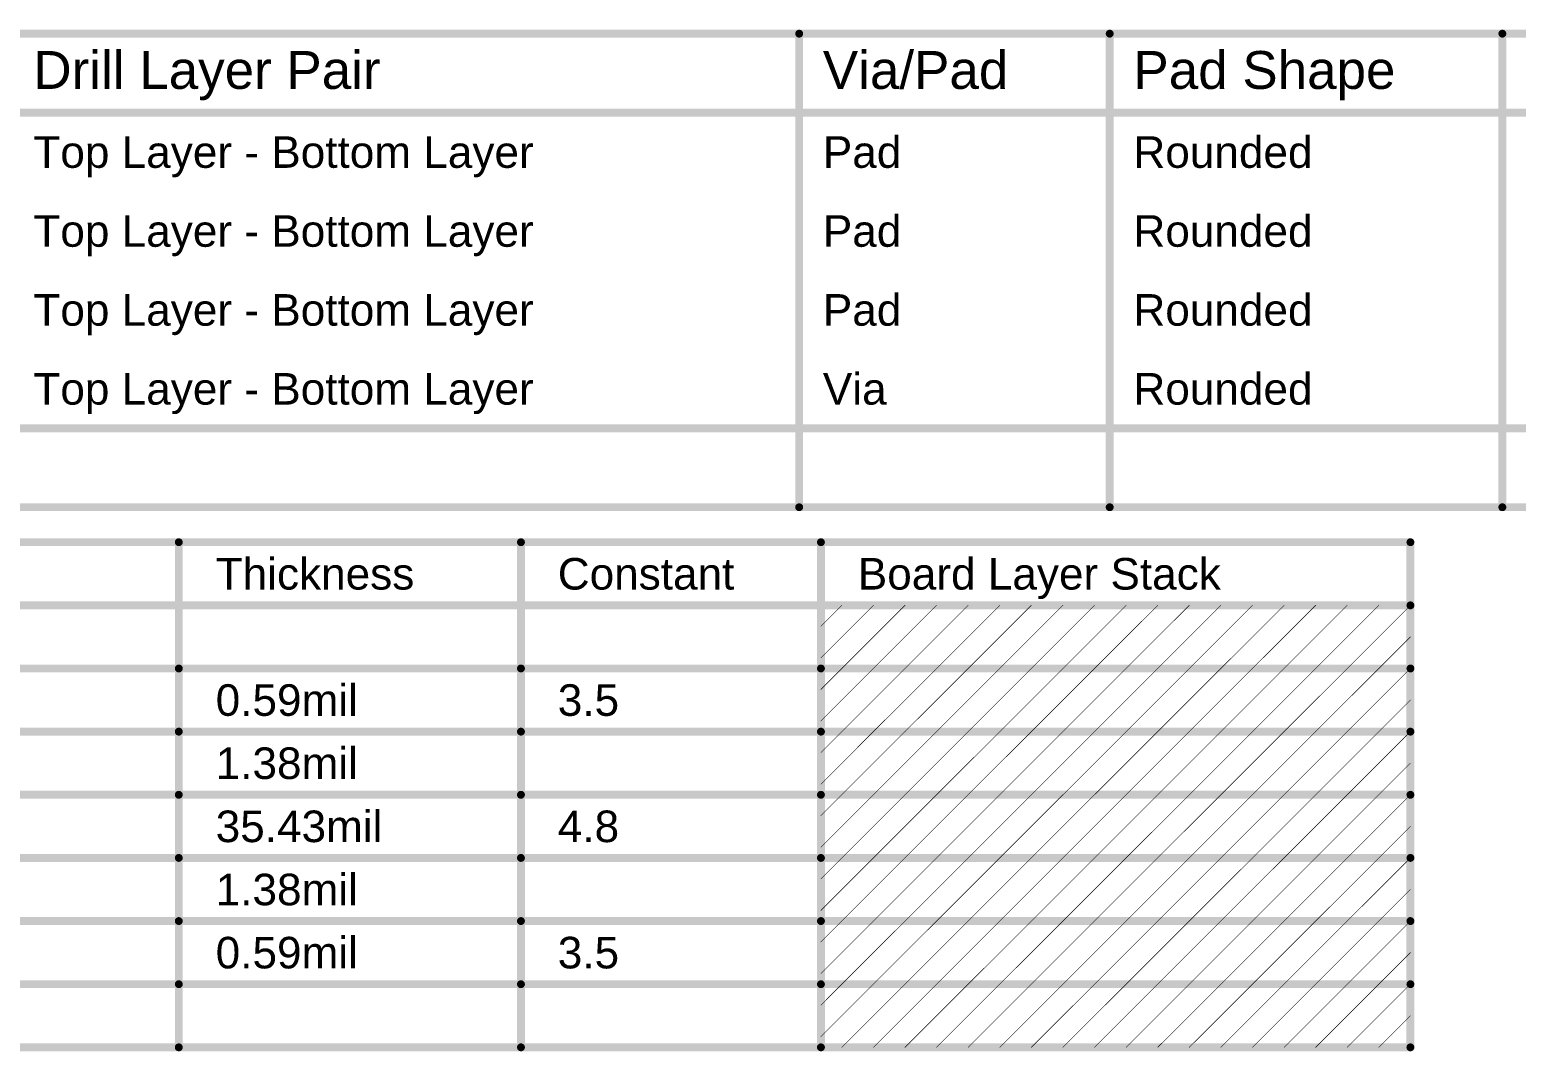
# Model space of a CAD drawing. Header units: inches. Extents: x 0 to 12.7, y -0.1 to 3.5.
# Drawn here: x 3.491 to 6.314, y 1.556 to 3.498 of the extents above; entities that cross this region are included whole.
import ezdxf

# ---------------------------------------------------------------- set-up
doc = ezdxf.new("R2010")
doc.units = ezdxf.units.IN
doc.header["$MEASUREMENT"] = 0
doc.layers.add('Drill Drawing', color=1, linetype='Continuous')
doc.layers.add('Fabrication', color=76, linetype='Continuous')
doc.styles.add('Arial', font='', dxfattribs={"height": 0.2})
doc.styles.get('Arial').set_extended_font_data('Arial')

msp = doc.modelspace()

# ---------------------------------------------------------------- linework, layer by layer
at = {"layer": 'Drill Drawing'}
for points in [[(0.0025, 3.4905, 0.015, 0.015, 0), (12.727, 3.4905, 0.015, 0.015, 0)], [(4.9521, 2.5905, 0.015, 0.015, 0), (4.9521, 3.4905, 0.015, 0.015, 0)], [(5.542, 2.5905, 0.015, 0.015, 0), (5.542, 3.4905, 0.015, 0.015, 0)], [(6.2878, 2.5905, 0.015, 0.015, 0), (6.2878, 3.4905, 0.015, 0.015, 0)], [(0.0025, 3.3405, 0.015, 0.015, 0), (12.727, 3.3405, 0.015, 0.015, 0)], [(0.0025, 2.7405, 0.015, 0.015, 0), (12.727, 2.7405, 0.015, 0.015, 0)], [(0.0025, 2.5905, 0.015, 0.015, 0), (12.727, 2.5905, 0.015, 0.015, 0)]]:
    msp.add_lwpolyline(points, format="xyseb", dxfattribs=at)
for points in [[(4.9484, 3.4905, 0.0075, 0.0075, 1), (4.9559, 3.4905, 0.0075, 0.0075, 1)], [(5.5382, 3.4905, 0.0075, 0.0075, 1), (5.5457, 3.4905, 0.0075, 0.0075, 1)], [(6.284, 3.4905, 0.0075, 0.0075, 1), (6.2915, 3.4905, 0.0075, 0.0075, 1)], [(4.9484, 2.5905, 0.0075, 0.0075, 1), (4.9559, 2.5905, 0.0075, 0.0075, 1)], [(5.5382, 2.5905, 0.0075, 0.0075, 1), (5.5457, 2.5905, 0.0075, 0.0075, 1)], [(6.284, 2.5905, 0.0075, 0.0075, 1), (6.2915, 2.5905, 0.0075, 0.0075, 1)]]:
    msp.add_lwpolyline(points, format="xyseb", close=True, dxfattribs=at)
at = {"layer": 'Fabrication'}
for points in [[(1.5743, 2.524, 0.015, 0.015, 0), (6.1131, 2.524, 0.015, 0.015, 0)], [(3.7738, 1.564, 0.015, 0.015, 0), (3.7738, 2.524, 0.015, 0.015, 0)], [(4.4236, 1.564, 0.015, 0.015, 0), (4.4236, 2.524, 0.015, 0.015, 0)], [(4.9935, 1.564, 0.015, 0.015, 0), (4.9935, 2.524, 0.015, 0.015, 0)], [(6.1131, 1.564, 0.015, 0.015, 0), (6.1131, 2.524, 0.015, 0.015, 0)], [(1.5743, 2.404, 0.015, 0.015, 0), (6.1131, 2.404, 0.015, 0.015, 0)], [(4.9935, 2.3643, 0.001, 0.001, 0), (5.0331, 2.404, 0.001, 0.001, 0)], [(4.9935, 2.3043, 0.001, 0.001, 0), (5.0931, 2.404, 0.001, 0.001, 0)], [(5.0331, 2.284, 0.001, 0.001, 0), (5.1531, 2.404, 0.001, 0.001, 0)], [(5.0931, 2.284, 0.001, 0.001, 0), (5.2131, 2.404, 0.001, 0.001, 0)], [(5.1531, 2.284, 0.001, 0.001, 0), (5.2731, 2.404, 0.001, 0.001, 0)], [(5.2131, 2.284, 0.001, 0.001, 0), (5.3331, 2.404, 0.001, 0.001, 0)], [(5.2731, 2.284, 0.001, 0.001, 0), (5.3931, 2.404, 0.001, 0.001, 0)], [(5.3331, 2.284, 0.001, 0.001, 0), (5.4531, 2.404, 0.001, 0.001, 0)], [(5.3931, 2.284, 0.001, 0.001, 0), (5.5131, 2.404, 0.001, 0.001, 0)], [(5.4531, 2.284, 0.001, 0.001, 0), (5.5731, 2.404, 0.001, 0.001, 0)], [(5.5131, 2.284, 0.001, 0.001, 0), (5.6331, 2.404, 0.001, 0.001, 0)], [(5.5731, 2.284, 0.001, 0.001, 0), (5.6931, 2.404, 0.001, 0.001, 0)], [(5.6331, 2.284, 0.001, 0.001, 0), (5.7531, 2.404, 0.001, 0.001, 0)], [(5.6931, 2.284, 0.001, 0.001, 0), (5.8131, 2.404, 0.001, 0.001, 0)], [(5.7531, 2.284, 0.001, 0.001, 0), (5.8731, 2.404, 0.001, 0.001, 0)], [(5.8131, 2.284, 0.001, 0.001, 0), (5.9331, 2.404, 0.001, 0.001, 0)], [(5.8731, 2.284, 0.001, 0.001, 0), (5.9931, 2.404, 0.001, 0.001, 0)], [(5.9331, 2.284, 0.001, 0.001, 0), (6.0531, 2.404, 0.001, 0.001, 0)], [(5.9931, 2.284, 0.001, 0.001, 0), (6.1131, 2.404, 0.001, 0.001, 0)], [(6.0531, 2.284, 0.001, 0.001, 0), (6.1131, 2.344, 0.001, 0.001, 0)], [(2.914, 2.284, 0.015, 0.015, 0), (3.7738, 2.284, 0.015, 0.015, 0)], [(3.7738, 2.284, 0.015, 0.015, 0), (4.4236, 2.284, 0.015, 0.015, 0)], [(4.4236, 2.284, 0.015, 0.015, 0), (4.9935, 2.284, 0.015, 0.015, 0)], [(4.9935, 2.284, 0.015, 0.015, 0), (6.1131, 2.284, 0.015, 0.015, 0)], [(4.9935, 2.2443, 0.001, 0.001, 0), (5.0331, 2.284, 0.001, 0.001, 0)], [(4.9935, 2.1843, 0.001, 0.001, 0), (5.0931, 2.284, 0.001, 0.001, 0)], [(5.0331, 2.164, 0.001, 0.001, 0), (5.1531, 2.284, 0.001, 0.001, 0)], [(5.0931, 2.164, 0.001, 0.001, 0), (5.2131, 2.284, 0.001, 0.001, 0)], [(5.1531, 2.164, 0.001, 0.001, 0), (5.2731, 2.284, 0.001, 0.001, 0)], [(5.2131, 2.164, 0.001, 0.001, 0), (5.3331, 2.284, 0.001, 0.001, 0)], [(5.2731, 2.164, 0.001, 0.001, 0), (5.3931, 2.284, 0.001, 0.001, 0)], [(5.3331, 2.164, 0.001, 0.001, 0), (5.4531, 2.284, 0.001, 0.001, 0)], [(5.3931, 2.164, 0.001, 0.001, 0), (5.5131, 2.284, 0.001, 0.001, 0)], [(5.4531, 2.164, 0.001, 0.001, 0), (5.5731, 2.284, 0.001, 0.001, 0)], [(5.5131, 2.164, 0.001, 0.001, 0), (5.6331, 2.284, 0.001, 0.001, 0)], [(5.5731, 2.164, 0.001, 0.001, 0), (5.6931, 2.284, 0.001, 0.001, 0)], [(5.6331, 2.164, 0.001, 0.001, 0), (5.7531, 2.284, 0.001, 0.001, 0)], [(5.6931, 2.164, 0.001, 0.001, 0), (5.8131, 2.284, 0.001, 0.001, 0)], [(5.7531, 2.164, 0.001, 0.001, 0), (5.8731, 2.284, 0.001, 0.001, 0)], [(5.8131, 2.164, 0.001, 0.001, 0), (5.9331, 2.284, 0.001, 0.001, 0)], [(5.8731, 2.164, 0.001, 0.001, 0), (5.9931, 2.284, 0.001, 0.001, 0)], [(5.9331, 2.164, 0.001, 0.001, 0), (6.0531, 2.284, 0.001, 0.001, 0)], [(5.9931, 2.164, 0.001, 0.001, 0), (6.1131, 2.284, 0.001, 0.001, 0)], [(6.0531, 2.164, 0.001, 0.001, 0), (6.1131, 2.224, 0.001, 0.001, 0)], [(2.914, 2.164, 0.015, 0.015, 0), (3.7738, 2.164, 0.015, 0.015, 0)], [(3.7738, 2.164, 0.015, 0.015, 0), (4.4236, 2.164, 0.015, 0.015, 0)], [(4.4236, 2.164, 0.015, 0.015, 0), (4.9935, 2.164, 0.015, 0.015, 0)], [(4.9935, 2.164, 0.015, 0.015, 0), (6.1131, 2.164, 0.015, 0.015, 0)], [(4.9935, 2.1243, 0.001, 0.001, 0), (5.0331, 2.164, 0.001, 0.001, 0)], [(4.9935, 2.0643, 0.001, 0.001, 0), (5.0931, 2.164, 0.001, 0.001, 0)], [(5.0331, 2.044, 0.001, 0.001, 0), (5.1531, 2.164, 0.001, 0.001, 0)], [(5.0931, 2.044, 0.001, 0.001, 0), (5.2131, 2.164, 0.001, 0.001, 0)], [(5.1531, 2.044, 0.001, 0.001, 0), (5.2731, 2.164, 0.001, 0.001, 0)], [(5.2131, 2.044, 0.001, 0.001, 0), (5.3331, 2.164, 0.001, 0.001, 0)], [(5.2731, 2.044, 0.001, 0.001, 0), (5.3931, 2.164, 0.001, 0.001, 0)], [(5.3331, 2.044, 0.001, 0.001, 0), (5.4531, 2.164, 0.001, 0.001, 0)], [(5.3931, 2.044, 0.001, 0.001, 0), (5.5131, 2.164, 0.001, 0.001, 0)], [(5.4531, 2.044, 0.001, 0.001, 0), (5.5731, 2.164, 0.001, 0.001, 0)], [(5.5131, 2.044, 0.001, 0.001, 0), (5.6331, 2.164, 0.001, 0.001, 0)], [(5.5731, 2.044, 0.001, 0.001, 0), (5.6931, 2.164, 0.001, 0.001, 0)], [(5.6331, 2.044, 0.001, 0.001, 0), (5.7531, 2.164, 0.001, 0.001, 0)], [(5.6931, 2.044, 0.001, 0.001, 0), (5.8131, 2.164, 0.001, 0.001, 0)], [(5.7531, 2.044, 0.001, 0.001, 0), (5.8731, 2.164, 0.001, 0.001, 0)], [(5.8131, 2.044, 0.001, 0.001, 0), (5.9331, 2.164, 0.001, 0.001, 0)], [(5.8731, 2.044, 0.001, 0.001, 0), (5.9931, 2.164, 0.001, 0.001, 0)], [(5.9331, 2.044, 0.001, 0.001, 0), (6.0531, 2.164, 0.001, 0.001, 0)], [(5.9931, 2.044, 0.001, 0.001, 0), (6.1131, 2.164, 0.001, 0.001, 0)], [(6.0531, 2.044, 0.001, 0.001, 0), (6.1131, 2.104, 0.001, 0.001, 0)], [(2.914, 2.044, 0.015, 0.015, 0), (3.7738, 2.044, 0.015, 0.015, 0)], [(3.7738, 2.044, 0.015, 0.015, 0), (4.4236, 2.044, 0.015, 0.015, 0)], [(4.4236, 2.044, 0.015, 0.015, 0), (4.9935, 2.044, 0.015, 0.015, 0)], [(4.9935, 2.044, 0.015, 0.015, 0), (6.1131, 2.044, 0.015, 0.015, 0)], [(4.9935, 2.0043, 0.001, 0.001, 0), (5.0331, 2.044, 0.001, 0.001, 0)], [(4.9935, 1.9443, 0.001, 0.001, 0), (5.0931, 2.044, 0.001, 0.001, 0)], [(5.0331, 1.924, 0.001, 0.001, 0), (5.1531, 2.044, 0.001, 0.001, 0)], [(5.0931, 1.924, 0.001, 0.001, 0), (5.2131, 2.044, 0.001, 0.001, 0)], [(5.1531, 1.924, 0.001, 0.001, 0), (5.2731, 2.044, 0.001, 0.001, 0)], [(5.2131, 1.924, 0.001, 0.001, 0), (5.3331, 2.044, 0.001, 0.001, 0)], [(5.2731, 1.924, 0.001, 0.001, 0), (5.3931, 2.044, 0.001, 0.001, 0)], [(5.3331, 1.924, 0.001, 0.001, 0), (5.4531, 2.044, 0.001, 0.001, 0)], [(5.3931, 1.924, 0.001, 0.001, 0), (5.5131, 2.044, 0.001, 0.001, 0)], [(5.4531, 1.924, 0.001, 0.001, 0), (5.5731, 2.044, 0.001, 0.001, 0)], [(5.5131, 1.924, 0.001, 0.001, 0), (5.6331, 2.044, 0.001, 0.001, 0)], [(5.5731, 1.924, 0.001, 0.001, 0), (5.6931, 2.044, 0.001, 0.001, 0)], [(5.6331, 1.924, 0.001, 0.001, 0), (5.7531, 2.044, 0.001, 0.001, 0)], [(5.6931, 1.924, 0.001, 0.001, 0), (5.8131, 2.044, 0.001, 0.001, 0)], [(5.7531, 1.924, 0.001, 0.001, 0), (5.8731, 2.044, 0.001, 0.001, 0)], [(5.8131, 1.924, 0.001, 0.001, 0), (5.9331, 2.044, 0.001, 0.001, 0)], [(5.8731, 1.924, 0.001, 0.001, 0), (5.9931, 2.044, 0.001, 0.001, 0)], [(5.9331, 1.924, 0.001, 0.001, 0), (6.0531, 2.044, 0.001, 0.001, 0)], [(5.9931, 1.924, 0.001, 0.001, 0), (6.1131, 2.044, 0.001, 0.001, 0)], [(6.0531, 1.924, 0.001, 0.001, 0), (6.1131, 1.984, 0.001, 0.001, 0)], [(2.914, 1.924, 0.015, 0.015, 0), (3.7738, 1.924, 0.015, 0.015, 0)], [(3.7738, 1.924, 0.015, 0.015, 0), (4.4236, 1.924, 0.015, 0.015, 0)], [(4.4236, 1.924, 0.015, 0.015, 0), (4.9935, 1.924, 0.015, 0.015, 0)], [(4.9935, 1.924, 0.015, 0.015, 0), (6.1131, 1.924, 0.015, 0.015, 0)], [(4.9935, 1.8843, 0.001, 0.001, 0), (5.0331, 1.924, 0.001, 0.001, 0)], [(4.9935, 1.8243, 0.001, 0.001, 0), (5.0931, 1.924, 0.001, 0.001, 0)], [(5.0331, 1.804, 0.001, 0.001, 0), (5.1531, 1.924, 0.001, 0.001, 0)], [(5.0931, 1.804, 0.001, 0.001, 0), (5.2131, 1.924, 0.001, 0.001, 0)], [(5.1531, 1.804, 0.001, 0.001, 0), (5.2731, 1.924, 0.001, 0.001, 0)], [(5.2131, 1.804, 0.001, 0.001, 0), (5.3331, 1.924, 0.001, 0.001, 0)], [(5.2731, 1.804, 0.001, 0.001, 0), (5.3931, 1.924, 0.001, 0.001, 0)], [(5.3331, 1.804, 0.001, 0.001, 0), (5.4531, 1.924, 0.001, 0.001, 0)], [(5.3931, 1.804, 0.001, 0.001, 0), (5.5131, 1.924, 0.001, 0.001, 0)], [(5.4531, 1.804, 0.001, 0.001, 0), (5.5731, 1.924, 0.001, 0.001, 0)], [(5.5131, 1.804, 0.001, 0.001, 0), (5.6331, 1.924, 0.001, 0.001, 0)], [(5.5731, 1.804, 0.001, 0.001, 0), (5.6931, 1.924, 0.001, 0.001, 0)], [(5.6331, 1.804, 0.001, 0.001, 0), (5.7531, 1.924, 0.001, 0.001, 0)], [(5.6931, 1.804, 0.001, 0.001, 0), (5.8131, 1.924, 0.001, 0.001, 0)], [(5.7531, 1.804, 0.001, 0.001, 0), (5.8731, 1.924, 0.001, 0.001, 0)], [(5.8131, 1.804, 0.001, 0.001, 0), (5.9331, 1.924, 0.001, 0.001, 0)], [(5.8731, 1.804, 0.001, 0.001, 0), (5.9931, 1.924, 0.001, 0.001, 0)], [(5.9331, 1.804, 0.001, 0.001, 0), (6.0531, 1.924, 0.001, 0.001, 0)], [(5.9931, 1.804, 0.001, 0.001, 0), (6.1131, 1.924, 0.001, 0.001, 0)], [(6.0531, 1.804, 0.001, 0.001, 0), (6.1131, 1.864, 0.001, 0.001, 0)], [(2.914, 1.804, 0.015, 0.015, 0), (3.7738, 1.804, 0.015, 0.015, 0)], [(3.7738, 1.804, 0.015, 0.015, 0), (4.4236, 1.804, 0.015, 0.015, 0)], [(4.4236, 1.804, 0.015, 0.015, 0), (4.9935, 1.804, 0.015, 0.015, 0)], [(4.9935, 1.804, 0.015, 0.015, 0), (6.1131, 1.804, 0.015, 0.015, 0)], [(4.9935, 1.7643, 0.001, 0.001, 0), (5.0331, 1.804, 0.001, 0.001, 0)], [(4.9935, 1.7043, 0.001, 0.001, 0), (5.0931, 1.804, 0.001, 0.001, 0)], [(5.0331, 1.684, 0.001, 0.001, 0), (5.1531, 1.804, 0.001, 0.001, 0)], [(5.0931, 1.684, 0.001, 0.001, 0), (5.2131, 1.804, 0.001, 0.001, 0)], [(5.1531, 1.684, 0.001, 0.001, 0), (5.2731, 1.804, 0.001, 0.001, 0)], [(5.2131, 1.684, 0.001, 0.001, 0), (5.3331, 1.804, 0.001, 0.001, 0)], [(5.2731, 1.684, 0.001, 0.001, 0), (5.3931, 1.804, 0.001, 0.001, 0)], [(5.3331, 1.684, 0.001, 0.001, 0), (5.4531, 1.804, 0.001, 0.001, 0)], [(5.3931, 1.684, 0.001, 0.001, 0), (5.5131, 1.804, 0.001, 0.001, 0)], [(5.4531, 1.684, 0.001, 0.001, 0), (5.5731, 1.804, 0.001, 0.001, 0)], [(5.5131, 1.684, 0.001, 0.001, 0), (5.6331, 1.804, 0.001, 0.001, 0)], [(5.5731, 1.684, 0.001, 0.001, 0), (5.6931, 1.804, 0.001, 0.001, 0)], [(5.6331, 1.684, 0.001, 0.001, 0), (5.7531, 1.804, 0.001, 0.001, 0)], [(5.6931, 1.684, 0.001, 0.001, 0), (5.8131, 1.804, 0.001, 0.001, 0)], [(5.7531, 1.684, 0.001, 0.001, 0), (5.8731, 1.804, 0.001, 0.001, 0)], [(5.8131, 1.684, 0.001, 0.001, 0), (5.9331, 1.804, 0.001, 0.001, 0)], [(5.8731, 1.684, 0.001, 0.001, 0), (5.9931, 1.804, 0.001, 0.001, 0)], [(5.9331, 1.684, 0.001, 0.001, 0), (6.0531, 1.804, 0.001, 0.001, 0)], [(5.9931, 1.684, 0.001, 0.001, 0), (6.1131, 1.804, 0.001, 0.001, 0)], [(6.0531, 1.684, 0.001, 0.001, 0), (6.1131, 1.744, 0.001, 0.001, 0)], [(2.914, 1.684, 0.015, 0.015, 0), (3.7738, 1.684, 0.015, 0.015, 0)], [(3.7738, 1.684, 0.015, 0.015, 0), (4.4236, 1.684, 0.015, 0.015, 0)], [(4.4236, 1.684, 0.015, 0.015, 0), (4.9935, 1.684, 0.015, 0.015, 0)], [(4.9935, 1.684, 0.015, 0.015, 0), (6.1131, 1.684, 0.015, 0.015, 0)], [(4.9935, 1.6443, 0.001, 0.001, 0), (5.0331, 1.684, 0.001, 0.001, 0)], [(4.9935, 1.5843, 0.001, 0.001, 0), (5.0931, 1.684, 0.001, 0.001, 0)], [(5.0331, 1.564, 0.001, 0.001, 0), (5.1531, 1.684, 0.001, 0.001, 0)], [(5.0931, 1.564, 0.001, 0.001, 0), (5.2131, 1.684, 0.001, 0.001, 0)], [(5.1531, 1.564, 0.001, 0.001, 0), (5.2731, 1.684, 0.001, 0.001, 0)], [(5.2131, 1.564, 0.001, 0.001, 0), (5.3331, 1.684, 0.001, 0.001, 0)], [(5.2731, 1.564, 0.001, 0.001, 0), (5.3931, 1.684, 0.001, 0.001, 0)], [(5.3331, 1.564, 0.001, 0.001, 0), (5.4531, 1.684, 0.001, 0.001, 0)], [(5.3931, 1.564, 0.001, 0.001, 0), (5.5131, 1.684, 0.001, 0.001, 0)], [(5.4531, 1.564, 0.001, 0.001, 0), (5.5731, 1.684, 0.001, 0.001, 0)], [(5.5131, 1.564, 0.001, 0.001, 0), (5.6331, 1.684, 0.001, 0.001, 0)], [(5.5731, 1.564, 0.001, 0.001, 0), (5.6931, 1.684, 0.001, 0.001, 0)], [(5.6331, 1.564, 0.001, 0.001, 0), (5.7531, 1.684, 0.001, 0.001, 0)], [(5.6931, 1.564, 0.001, 0.001, 0), (5.8131, 1.684, 0.001, 0.001, 0)], [(5.7531, 1.564, 0.001, 0.001, 0), (5.8731, 1.684, 0.001, 0.001, 0)], [(5.8131, 1.564, 0.001, 0.001, 0), (5.9331, 1.684, 0.001, 0.001, 0)], [(5.8731, 1.564, 0.001, 0.001, 0), (5.9931, 1.684, 0.001, 0.001, 0)], [(5.9331, 1.564, 0.001, 0.001, 0), (6.0531, 1.684, 0.001, 0.001, 0)], [(5.9931, 1.564, 0.001, 0.001, 0), (6.1131, 1.684, 0.001, 0.001, 0)], [(6.0531, 1.564, 0.001, 0.001, 0), (6.1131, 1.624, 0.001, 0.001, 0)], [(2.914, 1.564, 0.015, 0.015, 0), (3.7738, 1.564, 0.015, 0.015, 0)], [(3.7738, 1.564, 0.015, 0.015, 0), (4.4236, 1.564, 0.015, 0.015, 0)], [(4.4236, 1.564, 0.015, 0.015, 0), (4.9935, 1.564, 0.015, 0.015, 0)], [(4.9935, 1.564, 0.015, 0.015, 0), (6.1131, 1.564, 0.015, 0.015, 0)]]:
    msp.add_lwpolyline(points, format="xyseb", dxfattribs=at)
for points in [[(3.77, 2.524, 0.0075, 0.0075, 1), (3.7775, 2.524, 0.0075, 0.0075, 1)], [(4.4199, 2.524, 0.0075, 0.0075, 1), (4.4274, 2.524, 0.0075, 0.0075, 1)], [(4.9897, 2.524, 0.0075, 0.0075, 1), (4.9972, 2.524, 0.0075, 0.0075, 1)], [(6.1094, 2.524, 0.0075, 0.0075, 1), (6.1169, 2.524, 0.0075, 0.0075, 1)], [(6.1094, 2.524, 0.0075, 0.0075, 1), (6.1169, 2.524, 0.0075, 0.0075, 1)], [(5.0329, 2.404, 0.0005, 0.0005, 1), (5.0334, 2.404, 0.0005, 0.0005, 1)], [(5.0929, 2.404, 0.0005, 0.0005, 1), (5.0934, 2.404, 0.0005, 0.0005, 1)], [(5.1529, 2.404, 0.0005, 0.0005, 1), (5.1534, 2.404, 0.0005, 0.0005, 1)], [(5.2129, 2.404, 0.0005, 0.0005, 1), (5.2134, 2.404, 0.0005, 0.0005, 1)], [(5.2729, 2.404, 0.0005, 0.0005, 1), (5.2734, 2.404, 0.0005, 0.0005, 1)], [(5.3329, 2.404, 0.0005, 0.0005, 1), (5.3334, 2.404, 0.0005, 0.0005, 1)], [(5.3929, 2.404, 0.0005, 0.0005, 1), (5.3934, 2.404, 0.0005, 0.0005, 1)], [(5.4529, 2.404, 0.0005, 0.0005, 1), (5.4534, 2.404, 0.0005, 0.0005, 1)], [(5.5129, 2.404, 0.0005, 0.0005, 1), (5.5134, 2.404, 0.0005, 0.0005, 1)], [(5.5729, 2.404, 0.0005, 0.0005, 1), (5.5734, 2.404, 0.0005, 0.0005, 1)], [(5.6329, 2.404, 0.0005, 0.0005, 1), (5.6334, 2.404, 0.0005, 0.0005, 1)], [(5.6929, 2.404, 0.0005, 0.0005, 1), (5.6934, 2.404, 0.0005, 0.0005, 1)], [(5.7529, 2.404, 0.0005, 0.0005, 1), (5.7534, 2.404, 0.0005, 0.0005, 1)], [(5.8129, 2.404, 0.0005, 0.0005, 1), (5.8134, 2.404, 0.0005, 0.0005, 1)], [(5.8729, 2.404, 0.0005, 0.0005, 1), (5.8734, 2.404, 0.0005, 0.0005, 1)], [(5.9329, 2.404, 0.0005, 0.0005, 1), (5.9334, 2.404, 0.0005, 0.0005, 1)], [(5.9929, 2.404, 0.0005, 0.0005, 1), (5.9934, 2.404, 0.0005, 0.0005, 1)], [(6.0529, 2.404, 0.0005, 0.0005, 1), (6.0534, 2.404, 0.0005, 0.0005, 1)], [(6.1094, 2.404, 0.0075, 0.0075, 1), (6.1169, 2.404, 0.0075, 0.0075, 1)], [(6.1129, 2.404, 0.0005, 0.0005, 1), (6.1134, 2.404, 0.0005, 0.0005, 1)], [(4.9932, 2.3643, 0.0005, 0.0005, 1), (4.9937, 2.3643, 0.0005, 0.0005, 1)], [(6.1129, 2.344, 0.0005, 0.0005, 1), (6.1134, 2.344, 0.0005, 0.0005, 1)], [(3.77, 2.284, 0.0075, 0.0075, 1), (3.7775, 2.284, 0.0075, 0.0075, 1)], [(3.77, 2.284, 0.0075, 0.0075, 1), (3.7775, 2.284, 0.0075, 0.0075, 1)], [(4.4199, 2.284, 0.0075, 0.0075, 1), (4.4274, 2.284, 0.0075, 0.0075, 1)], [(4.4199, 2.284, 0.0075, 0.0075, 1), (4.4274, 2.284, 0.0075, 0.0075, 1)], [(4.9897, 2.284, 0.0075, 0.0075, 1), (4.9972, 2.284, 0.0075, 0.0075, 1)], [(4.9897, 2.284, 0.0075, 0.0075, 1), (4.9972, 2.284, 0.0075, 0.0075, 1)], [(4.9932, 2.3043, 0.0005, 0.0005, 1), (4.9937, 2.3043, 0.0005, 0.0005, 1)], [(6.1094, 2.284, 0.0075, 0.0075, 1), (6.1169, 2.284, 0.0075, 0.0075, 1)], [(5.0329, 2.284, 0.0005, 0.0005, 1), (5.0334, 2.284, 0.0005, 0.0005, 1)], [(5.0329, 2.284, 0.0005, 0.0005, 1), (5.0334, 2.284, 0.0005, 0.0005, 1)], [(5.0929, 2.284, 0.0005, 0.0005, 1), (5.0934, 2.284, 0.0005, 0.0005, 1)], [(5.0929, 2.284, 0.0005, 0.0005, 1), (5.0934, 2.284, 0.0005, 0.0005, 1)], [(5.1529, 2.284, 0.0005, 0.0005, 1), (5.1534, 2.284, 0.0005, 0.0005, 1)], [(5.1529, 2.284, 0.0005, 0.0005, 1), (5.1534, 2.284, 0.0005, 0.0005, 1)], [(5.2129, 2.284, 0.0005, 0.0005, 1), (5.2134, 2.284, 0.0005, 0.0005, 1)], [(5.2129, 2.284, 0.0005, 0.0005, 1), (5.2134, 2.284, 0.0005, 0.0005, 1)], [(5.2729, 2.284, 0.0005, 0.0005, 1), (5.2734, 2.284, 0.0005, 0.0005, 1)], [(5.2729, 2.284, 0.0005, 0.0005, 1), (5.2734, 2.284, 0.0005, 0.0005, 1)], [(5.3329, 2.284, 0.0005, 0.0005, 1), (5.3334, 2.284, 0.0005, 0.0005, 1)], [(5.3329, 2.284, 0.0005, 0.0005, 1), (5.3334, 2.284, 0.0005, 0.0005, 1)], [(5.3929, 2.284, 0.0005, 0.0005, 1), (5.3934, 2.284, 0.0005, 0.0005, 1)], [(5.3929, 2.284, 0.0005, 0.0005, 1), (5.3934, 2.284, 0.0005, 0.0005, 1)], [(5.4529, 2.284, 0.0005, 0.0005, 1), (5.4534, 2.284, 0.0005, 0.0005, 1)], [(5.4529, 2.284, 0.0005, 0.0005, 1), (5.4534, 2.284, 0.0005, 0.0005, 1)], [(5.5129, 2.284, 0.0005, 0.0005, 1), (5.5134, 2.284, 0.0005, 0.0005, 1)], [(5.5129, 2.284, 0.0005, 0.0005, 1), (5.5134, 2.284, 0.0005, 0.0005, 1)], [(5.5729, 2.284, 0.0005, 0.0005, 1), (5.5734, 2.284, 0.0005, 0.0005, 1)], [(5.5729, 2.284, 0.0005, 0.0005, 1), (5.5734, 2.284, 0.0005, 0.0005, 1)], [(5.6329, 2.284, 0.0005, 0.0005, 1), (5.6334, 2.284, 0.0005, 0.0005, 1)], [(5.6329, 2.284, 0.0005, 0.0005, 1), (5.6334, 2.284, 0.0005, 0.0005, 1)], [(5.6929, 2.284, 0.0005, 0.0005, 1), (5.6934, 2.284, 0.0005, 0.0005, 1)], [(5.6929, 2.284, 0.0005, 0.0005, 1), (5.6934, 2.284, 0.0005, 0.0005, 1)], [(5.7529, 2.284, 0.0005, 0.0005, 1), (5.7534, 2.284, 0.0005, 0.0005, 1)], [(5.7529, 2.284, 0.0005, 0.0005, 1), (5.7534, 2.284, 0.0005, 0.0005, 1)], [(5.8129, 2.284, 0.0005, 0.0005, 1), (5.8134, 2.284, 0.0005, 0.0005, 1)], [(5.8129, 2.284, 0.0005, 0.0005, 1), (5.8134, 2.284, 0.0005, 0.0005, 1)], [(5.8729, 2.284, 0.0005, 0.0005, 1), (5.8734, 2.284, 0.0005, 0.0005, 1)], [(5.8729, 2.284, 0.0005, 0.0005, 1), (5.8734, 2.284, 0.0005, 0.0005, 1)], [(5.9329, 2.284, 0.0005, 0.0005, 1), (5.9334, 2.284, 0.0005, 0.0005, 1)], [(5.9329, 2.284, 0.0005, 0.0005, 1), (5.9334, 2.284, 0.0005, 0.0005, 1)], [(5.9929, 2.284, 0.0005, 0.0005, 1), (5.9934, 2.284, 0.0005, 0.0005, 1)], [(5.9929, 2.284, 0.0005, 0.0005, 1), (5.9934, 2.284, 0.0005, 0.0005, 1)], [(6.0529, 2.284, 0.0005, 0.0005, 1), (6.0534, 2.284, 0.0005, 0.0005, 1)], [(6.0529, 2.284, 0.0005, 0.0005, 1), (6.0534, 2.284, 0.0005, 0.0005, 1)], [(6.1129, 2.284, 0.0005, 0.0005, 1), (6.1134, 2.284, 0.0005, 0.0005, 1)], [(4.9932, 2.2443, 0.0005, 0.0005, 1), (4.9937, 2.2443, 0.0005, 0.0005, 1)], [(6.1129, 2.224, 0.0005, 0.0005, 1), (6.1134, 2.224, 0.0005, 0.0005, 1)], [(4.9932, 2.1843, 0.0005, 0.0005, 1), (4.9937, 2.1843, 0.0005, 0.0005, 1)], [(3.77, 2.164, 0.0075, 0.0075, 1), (3.7775, 2.164, 0.0075, 0.0075, 1)], [(3.77, 2.164, 0.0075, 0.0075, 1), (3.7775, 2.164, 0.0075, 0.0075, 1)], [(4.4199, 2.164, 0.0075, 0.0075, 1), (4.4274, 2.164, 0.0075, 0.0075, 1)], [(4.4199, 2.164, 0.0075, 0.0075, 1), (4.4274, 2.164, 0.0075, 0.0075, 1)], [(4.9897, 2.164, 0.0075, 0.0075, 1), (4.9972, 2.164, 0.0075, 0.0075, 1)], [(4.9897, 2.164, 0.0075, 0.0075, 1), (4.9972, 2.164, 0.0075, 0.0075, 1)], [(5.0329, 2.164, 0.0005, 0.0005, 1), (5.0334, 2.164, 0.0005, 0.0005, 1)], [(5.0329, 2.164, 0.0005, 0.0005, 1), (5.0334, 2.164, 0.0005, 0.0005, 1)], [(5.0929, 2.164, 0.0005, 0.0005, 1), (5.0934, 2.164, 0.0005, 0.0005, 1)], [(5.0929, 2.164, 0.0005, 0.0005, 1), (5.0934, 2.164, 0.0005, 0.0005, 1)], [(5.1529, 2.164, 0.0005, 0.0005, 1), (5.1534, 2.164, 0.0005, 0.0005, 1)], [(5.1529, 2.164, 0.0005, 0.0005, 1), (5.1534, 2.164, 0.0005, 0.0005, 1)], [(5.2129, 2.164, 0.0005, 0.0005, 1), (5.2134, 2.164, 0.0005, 0.0005, 1)], [(5.2129, 2.164, 0.0005, 0.0005, 1), (5.2134, 2.164, 0.0005, 0.0005, 1)], [(5.2729, 2.164, 0.0005, 0.0005, 1), (5.2734, 2.164, 0.0005, 0.0005, 1)], [(5.2729, 2.164, 0.0005, 0.0005, 1), (5.2734, 2.164, 0.0005, 0.0005, 1)], [(5.3329, 2.164, 0.0005, 0.0005, 1), (5.3334, 2.164, 0.0005, 0.0005, 1)], [(5.3329, 2.164, 0.0005, 0.0005, 1), (5.3334, 2.164, 0.0005, 0.0005, 1)], [(5.3929, 2.164, 0.0005, 0.0005, 1), (5.3934, 2.164, 0.0005, 0.0005, 1)], [(5.3929, 2.164, 0.0005, 0.0005, 1), (5.3934, 2.164, 0.0005, 0.0005, 1)], [(5.4529, 2.164, 0.0005, 0.0005, 1), (5.4534, 2.164, 0.0005, 0.0005, 1)], [(5.4529, 2.164, 0.0005, 0.0005, 1), (5.4534, 2.164, 0.0005, 0.0005, 1)], [(5.5129, 2.164, 0.0005, 0.0005, 1), (5.5134, 2.164, 0.0005, 0.0005, 1)], [(5.5129, 2.164, 0.0005, 0.0005, 1), (5.5134, 2.164, 0.0005, 0.0005, 1)], [(5.5729, 2.164, 0.0005, 0.0005, 1), (5.5734, 2.164, 0.0005, 0.0005, 1)], [(5.5729, 2.164, 0.0005, 0.0005, 1), (5.5734, 2.164, 0.0005, 0.0005, 1)], [(5.6329, 2.164, 0.0005, 0.0005, 1), (5.6334, 2.164, 0.0005, 0.0005, 1)], [(5.6329, 2.164, 0.0005, 0.0005, 1), (5.6334, 2.164, 0.0005, 0.0005, 1)], [(5.6929, 2.164, 0.0005, 0.0005, 1), (5.6934, 2.164, 0.0005, 0.0005, 1)], [(5.6929, 2.164, 0.0005, 0.0005, 1), (5.6934, 2.164, 0.0005, 0.0005, 1)], [(5.7529, 2.164, 0.0005, 0.0005, 1), (5.7534, 2.164, 0.0005, 0.0005, 1)], [(5.7529, 2.164, 0.0005, 0.0005, 1), (5.7534, 2.164, 0.0005, 0.0005, 1)], [(5.8129, 2.164, 0.0005, 0.0005, 1), (5.8134, 2.164, 0.0005, 0.0005, 1)], [(5.8129, 2.164, 0.0005, 0.0005, 1), (5.8134, 2.164, 0.0005, 0.0005, 1)], [(5.8729, 2.164, 0.0005, 0.0005, 1), (5.8734, 2.164, 0.0005, 0.0005, 1)], [(5.8729, 2.164, 0.0005, 0.0005, 1), (5.8734, 2.164, 0.0005, 0.0005, 1)], [(5.9329, 2.164, 0.0005, 0.0005, 1), (5.9334, 2.164, 0.0005, 0.0005, 1)], [(5.9329, 2.164, 0.0005, 0.0005, 1), (5.9334, 2.164, 0.0005, 0.0005, 1)], [(5.9929, 2.164, 0.0005, 0.0005, 1), (5.9934, 2.164, 0.0005, 0.0005, 1)], [(5.9929, 2.164, 0.0005, 0.0005, 1), (5.9934, 2.164, 0.0005, 0.0005, 1)], [(6.0529, 2.164, 0.0005, 0.0005, 1), (6.0534, 2.164, 0.0005, 0.0005, 1)], [(6.0529, 2.164, 0.0005, 0.0005, 1), (6.0534, 2.164, 0.0005, 0.0005, 1)], [(6.1094, 2.164, 0.0075, 0.0075, 1), (6.1169, 2.164, 0.0075, 0.0075, 1)], [(6.1129, 2.164, 0.0005, 0.0005, 1), (6.1134, 2.164, 0.0005, 0.0005, 1)], [(4.9932, 2.1243, 0.0005, 0.0005, 1), (4.9937, 2.1243, 0.0005, 0.0005, 1)], [(6.1129, 2.104, 0.0005, 0.0005, 1), (6.1134, 2.104, 0.0005, 0.0005, 1)], [(4.9932, 2.0643, 0.0005, 0.0005, 1), (4.9937, 2.0643, 0.0005, 0.0005, 1)], [(3.77, 2.044, 0.0075, 0.0075, 1), (3.7775, 2.044, 0.0075, 0.0075, 1)], [(3.77, 2.044, 0.0075, 0.0075, 1), (3.7775, 2.044, 0.0075, 0.0075, 1)], [(4.4199, 2.044, 0.0075, 0.0075, 1), (4.4274, 2.044, 0.0075, 0.0075, 1)], [(4.4199, 2.044, 0.0075, 0.0075, 1), (4.4274, 2.044, 0.0075, 0.0075, 1)], [(4.9897, 2.044, 0.0075, 0.0075, 1), (4.9972, 2.044, 0.0075, 0.0075, 1)], [(4.9897, 2.044, 0.0075, 0.0075, 1), (4.9972, 2.044, 0.0075, 0.0075, 1)], [(5.0329, 2.044, 0.0005, 0.0005, 1), (5.0334, 2.044, 0.0005, 0.0005, 1)], [(5.0329, 2.044, 0.0005, 0.0005, 1), (5.0334, 2.044, 0.0005, 0.0005, 1)], [(5.0929, 2.044, 0.0005, 0.0005, 1), (5.0934, 2.044, 0.0005, 0.0005, 1)], [(5.0929, 2.044, 0.0005, 0.0005, 1), (5.0934, 2.044, 0.0005, 0.0005, 1)], [(5.1529, 2.044, 0.0005, 0.0005, 1), (5.1534, 2.044, 0.0005, 0.0005, 1)], [(5.1529, 2.044, 0.0005, 0.0005, 1), (5.1534, 2.044, 0.0005, 0.0005, 1)], [(5.2129, 2.044, 0.0005, 0.0005, 1), (5.2134, 2.044, 0.0005, 0.0005, 1)], [(5.2129, 2.044, 0.0005, 0.0005, 1), (5.2134, 2.044, 0.0005, 0.0005, 1)], [(5.2729, 2.044, 0.0005, 0.0005, 1), (5.2734, 2.044, 0.0005, 0.0005, 1)], [(5.2729, 2.044, 0.0005, 0.0005, 1), (5.2734, 2.044, 0.0005, 0.0005, 1)], [(5.3329, 2.044, 0.0005, 0.0005, 1), (5.3334, 2.044, 0.0005, 0.0005, 1)], [(5.3329, 2.044, 0.0005, 0.0005, 1), (5.3334, 2.044, 0.0005, 0.0005, 1)], [(5.3929, 2.044, 0.0005, 0.0005, 1), (5.3934, 2.044, 0.0005, 0.0005, 1)], [(5.3929, 2.044, 0.0005, 0.0005, 1), (5.3934, 2.044, 0.0005, 0.0005, 1)], [(5.4529, 2.044, 0.0005, 0.0005, 1), (5.4534, 2.044, 0.0005, 0.0005, 1)], [(5.4529, 2.044, 0.0005, 0.0005, 1), (5.4534, 2.044, 0.0005, 0.0005, 1)], [(5.5129, 2.044, 0.0005, 0.0005, 1), (5.5134, 2.044, 0.0005, 0.0005, 1)], [(5.5129, 2.044, 0.0005, 0.0005, 1), (5.5134, 2.044, 0.0005, 0.0005, 1)], [(5.5729, 2.044, 0.0005, 0.0005, 1), (5.5734, 2.044, 0.0005, 0.0005, 1)], [(5.5729, 2.044, 0.0005, 0.0005, 1), (5.5734, 2.044, 0.0005, 0.0005, 1)], [(5.6329, 2.044, 0.0005, 0.0005, 1), (5.6334, 2.044, 0.0005, 0.0005, 1)], [(5.6329, 2.044, 0.0005, 0.0005, 1), (5.6334, 2.044, 0.0005, 0.0005, 1)], [(5.6929, 2.044, 0.0005, 0.0005, 1), (5.6934, 2.044, 0.0005, 0.0005, 1)], [(5.6929, 2.044, 0.0005, 0.0005, 1), (5.6934, 2.044, 0.0005, 0.0005, 1)], [(5.7529, 2.044, 0.0005, 0.0005, 1), (5.7534, 2.044, 0.0005, 0.0005, 1)], [(5.7529, 2.044, 0.0005, 0.0005, 1), (5.7534, 2.044, 0.0005, 0.0005, 1)], [(5.8129, 2.044, 0.0005, 0.0005, 1), (5.8134, 2.044, 0.0005, 0.0005, 1)], [(5.8129, 2.044, 0.0005, 0.0005, 1), (5.8134, 2.044, 0.0005, 0.0005, 1)], [(5.8729, 2.044, 0.0005, 0.0005, 1), (5.8734, 2.044, 0.0005, 0.0005, 1)], [(5.8729, 2.044, 0.0005, 0.0005, 1), (5.8734, 2.044, 0.0005, 0.0005, 1)], [(5.9329, 2.044, 0.0005, 0.0005, 1), (5.9334, 2.044, 0.0005, 0.0005, 1)], [(5.9329, 2.044, 0.0005, 0.0005, 1), (5.9334, 2.044, 0.0005, 0.0005, 1)], [(5.9929, 2.044, 0.0005, 0.0005, 1), (5.9934, 2.044, 0.0005, 0.0005, 1)], [(5.9929, 2.044, 0.0005, 0.0005, 1), (5.9934, 2.044, 0.0005, 0.0005, 1)], [(6.0529, 2.044, 0.0005, 0.0005, 1), (6.0534, 2.044, 0.0005, 0.0005, 1)], [(6.0529, 2.044, 0.0005, 0.0005, 1), (6.0534, 2.044, 0.0005, 0.0005, 1)], [(6.1094, 2.044, 0.0075, 0.0075, 1), (6.1169, 2.044, 0.0075, 0.0075, 1)], [(6.1129, 2.044, 0.0005, 0.0005, 1), (6.1134, 2.044, 0.0005, 0.0005, 1)], [(4.9932, 2.0043, 0.0005, 0.0005, 1), (4.9937, 2.0043, 0.0005, 0.0005, 1)], [(6.1129, 1.984, 0.0005, 0.0005, 1), (6.1134, 1.984, 0.0005, 0.0005, 1)], [(3.77, 1.924, 0.0075, 0.0075, 1), (3.7775, 1.924, 0.0075, 0.0075, 1)], [(3.77, 1.924, 0.0075, 0.0075, 1), (3.7775, 1.924, 0.0075, 0.0075, 1)], [(4.4199, 1.924, 0.0075, 0.0075, 1), (4.4274, 1.924, 0.0075, 0.0075, 1)], [(4.4199, 1.924, 0.0075, 0.0075, 1), (4.4274, 1.924, 0.0075, 0.0075, 1)], [(4.9897, 1.924, 0.0075, 0.0075, 1), (4.9972, 1.924, 0.0075, 0.0075, 1)], [(4.9897, 1.924, 0.0075, 0.0075, 1), (4.9972, 1.924, 0.0075, 0.0075, 1)], [(4.9932, 1.9443, 0.0005, 0.0005, 1), (4.9937, 1.9443, 0.0005, 0.0005, 1)], [(5.0329, 1.924, 0.0005, 0.0005, 1), (5.0334, 1.924, 0.0005, 0.0005, 1)], [(5.0329, 1.924, 0.0005, 0.0005, 1), (5.0334, 1.924, 0.0005, 0.0005, 1)], [(5.0929, 1.924, 0.0005, 0.0005, 1), (5.0934, 1.924, 0.0005, 0.0005, 1)], [(5.0929, 1.924, 0.0005, 0.0005, 1), (5.0934, 1.924, 0.0005, 0.0005, 1)], [(5.1529, 1.924, 0.0005, 0.0005, 1), (5.1534, 1.924, 0.0005, 0.0005, 1)], [(5.1529, 1.924, 0.0005, 0.0005, 1), (5.1534, 1.924, 0.0005, 0.0005, 1)], [(5.2129, 1.924, 0.0005, 0.0005, 1), (5.2134, 1.924, 0.0005, 0.0005, 1)], [(5.2129, 1.924, 0.0005, 0.0005, 1), (5.2134, 1.924, 0.0005, 0.0005, 1)], [(5.2729, 1.924, 0.0005, 0.0005, 1), (5.2734, 1.924, 0.0005, 0.0005, 1)], [(5.2729, 1.924, 0.0005, 0.0005, 1), (5.2734, 1.924, 0.0005, 0.0005, 1)], [(5.3329, 1.924, 0.0005, 0.0005, 1), (5.3334, 1.924, 0.0005, 0.0005, 1)], [(5.3329, 1.924, 0.0005, 0.0005, 1), (5.3334, 1.924, 0.0005, 0.0005, 1)], [(5.3929, 1.924, 0.0005, 0.0005, 1), (5.3934, 1.924, 0.0005, 0.0005, 1)], [(5.3929, 1.924, 0.0005, 0.0005, 1), (5.3934, 1.924, 0.0005, 0.0005, 1)], [(5.4529, 1.924, 0.0005, 0.0005, 1), (5.4534, 1.924, 0.0005, 0.0005, 1)], [(5.4529, 1.924, 0.0005, 0.0005, 1), (5.4534, 1.924, 0.0005, 0.0005, 1)], [(5.5129, 1.924, 0.0005, 0.0005, 1), (5.5134, 1.924, 0.0005, 0.0005, 1)], [(5.5129, 1.924, 0.0005, 0.0005, 1), (5.5134, 1.924, 0.0005, 0.0005, 1)], [(5.5729, 1.924, 0.0005, 0.0005, 1), (5.5734, 1.924, 0.0005, 0.0005, 1)], [(5.5729, 1.924, 0.0005, 0.0005, 1), (5.5734, 1.924, 0.0005, 0.0005, 1)], [(5.6329, 1.924, 0.0005, 0.0005, 1), (5.6334, 1.924, 0.0005, 0.0005, 1)], [(5.6329, 1.924, 0.0005, 0.0005, 1), (5.6334, 1.924, 0.0005, 0.0005, 1)], [(5.6929, 1.924, 0.0005, 0.0005, 1), (5.6934, 1.924, 0.0005, 0.0005, 1)], [(5.6929, 1.924, 0.0005, 0.0005, 1), (5.6934, 1.924, 0.0005, 0.0005, 1)], [(5.7529, 1.924, 0.0005, 0.0005, 1), (5.7534, 1.924, 0.0005, 0.0005, 1)], [(5.7529, 1.924, 0.0005, 0.0005, 1), (5.7534, 1.924, 0.0005, 0.0005, 1)], [(5.8129, 1.924, 0.0005, 0.0005, 1), (5.8134, 1.924, 0.0005, 0.0005, 1)], [(5.8129, 1.924, 0.0005, 0.0005, 1), (5.8134, 1.924, 0.0005, 0.0005, 1)], [(5.8729, 1.924, 0.0005, 0.0005, 1), (5.8734, 1.924, 0.0005, 0.0005, 1)], [(5.8729, 1.924, 0.0005, 0.0005, 1), (5.8734, 1.924, 0.0005, 0.0005, 1)], [(5.9329, 1.924, 0.0005, 0.0005, 1), (5.9334, 1.924, 0.0005, 0.0005, 1)], [(5.9329, 1.924, 0.0005, 0.0005, 1), (5.9334, 1.924, 0.0005, 0.0005, 1)], [(5.9929, 1.924, 0.0005, 0.0005, 1), (5.9934, 1.924, 0.0005, 0.0005, 1)], [(5.9929, 1.924, 0.0005, 0.0005, 1), (5.9934, 1.924, 0.0005, 0.0005, 1)], [(6.0529, 1.924, 0.0005, 0.0005, 1), (6.0534, 1.924, 0.0005, 0.0005, 1)], [(6.0529, 1.924, 0.0005, 0.0005, 1), (6.0534, 1.924, 0.0005, 0.0005, 1)], [(6.1094, 1.924, 0.0075, 0.0075, 1), (6.1169, 1.924, 0.0075, 0.0075, 1)], [(6.1129, 1.924, 0.0005, 0.0005, 1), (6.1134, 1.924, 0.0005, 0.0005, 1)], [(4.9932, 1.8843, 0.0005, 0.0005, 1), (4.9937, 1.8843, 0.0005, 0.0005, 1)], [(6.1129, 1.864, 0.0005, 0.0005, 1), (6.1134, 1.864, 0.0005, 0.0005, 1)], [(3.77, 1.804, 0.0075, 0.0075, 1), (3.7775, 1.804, 0.0075, 0.0075, 1)], [(3.77, 1.804, 0.0075, 0.0075, 1), (3.7775, 1.804, 0.0075, 0.0075, 1)], [(4.4199, 1.804, 0.0075, 0.0075, 1), (4.4274, 1.804, 0.0075, 0.0075, 1)], [(4.4199, 1.804, 0.0075, 0.0075, 1), (4.4274, 1.804, 0.0075, 0.0075, 1)], [(4.9897, 1.804, 0.0075, 0.0075, 1), (4.9972, 1.804, 0.0075, 0.0075, 1)], [(4.9897, 1.804, 0.0075, 0.0075, 1), (4.9972, 1.804, 0.0075, 0.0075, 1)], [(4.9932, 1.8243, 0.0005, 0.0005, 1), (4.9937, 1.8243, 0.0005, 0.0005, 1)], [(6.1094, 1.804, 0.0075, 0.0075, 1), (6.1169, 1.804, 0.0075, 0.0075, 1)], [(5.0329, 1.804, 0.0005, 0.0005, 1), (5.0334, 1.804, 0.0005, 0.0005, 1)], [(5.0329, 1.804, 0.0005, 0.0005, 1), (5.0334, 1.804, 0.0005, 0.0005, 1)], [(5.0929, 1.804, 0.0005, 0.0005, 1), (5.0934, 1.804, 0.0005, 0.0005, 1)], [(5.0929, 1.804, 0.0005, 0.0005, 1), (5.0934, 1.804, 0.0005, 0.0005, 1)], [(5.1529, 1.804, 0.0005, 0.0005, 1), (5.1534, 1.804, 0.0005, 0.0005, 1)], [(5.1529, 1.804, 0.0005, 0.0005, 1), (5.1534, 1.804, 0.0005, 0.0005, 1)], [(5.2129, 1.804, 0.0005, 0.0005, 1), (5.2134, 1.804, 0.0005, 0.0005, 1)], [(5.2129, 1.804, 0.0005, 0.0005, 1), (5.2134, 1.804, 0.0005, 0.0005, 1)], [(5.2729, 1.804, 0.0005, 0.0005, 1), (5.2734, 1.804, 0.0005, 0.0005, 1)], [(5.2729, 1.804, 0.0005, 0.0005, 1), (5.2734, 1.804, 0.0005, 0.0005, 1)], [(5.3329, 1.804, 0.0005, 0.0005, 1), (5.3334, 1.804, 0.0005, 0.0005, 1)], [(5.3329, 1.804, 0.0005, 0.0005, 1), (5.3334, 1.804, 0.0005, 0.0005, 1)], [(5.3929, 1.804, 0.0005, 0.0005, 1), (5.3934, 1.804, 0.0005, 0.0005, 1)], [(5.3929, 1.804, 0.0005, 0.0005, 1), (5.3934, 1.804, 0.0005, 0.0005, 1)], [(5.4529, 1.804, 0.0005, 0.0005, 1), (5.4534, 1.804, 0.0005, 0.0005, 1)], [(5.4529, 1.804, 0.0005, 0.0005, 1), (5.4534, 1.804, 0.0005, 0.0005, 1)], [(5.5129, 1.804, 0.0005, 0.0005, 1), (5.5134, 1.804, 0.0005, 0.0005, 1)], [(5.5129, 1.804, 0.0005, 0.0005, 1), (5.5134, 1.804, 0.0005, 0.0005, 1)], [(5.5729, 1.804, 0.0005, 0.0005, 1), (5.5734, 1.804, 0.0005, 0.0005, 1)], [(5.5729, 1.804, 0.0005, 0.0005, 1), (5.5734, 1.804, 0.0005, 0.0005, 1)], [(5.6329, 1.804, 0.0005, 0.0005, 1), (5.6334, 1.804, 0.0005, 0.0005, 1)], [(5.6329, 1.804, 0.0005, 0.0005, 1), (5.6334, 1.804, 0.0005, 0.0005, 1)], [(5.6929, 1.804, 0.0005, 0.0005, 1), (5.6934, 1.804, 0.0005, 0.0005, 1)], [(5.6929, 1.804, 0.0005, 0.0005, 1), (5.6934, 1.804, 0.0005, 0.0005, 1)], [(5.7529, 1.804, 0.0005, 0.0005, 1), (5.7534, 1.804, 0.0005, 0.0005, 1)], [(5.7529, 1.804, 0.0005, 0.0005, 1), (5.7534, 1.804, 0.0005, 0.0005, 1)], [(5.8129, 1.804, 0.0005, 0.0005, 1), (5.8134, 1.804, 0.0005, 0.0005, 1)], [(5.8129, 1.804, 0.0005, 0.0005, 1), (5.8134, 1.804, 0.0005, 0.0005, 1)], [(5.8729, 1.804, 0.0005, 0.0005, 1), (5.8734, 1.804, 0.0005, 0.0005, 1)], [(5.8729, 1.804, 0.0005, 0.0005, 1), (5.8734, 1.804, 0.0005, 0.0005, 1)], [(5.9329, 1.804, 0.0005, 0.0005, 1), (5.9334, 1.804, 0.0005, 0.0005, 1)], [(5.9329, 1.804, 0.0005, 0.0005, 1), (5.9334, 1.804, 0.0005, 0.0005, 1)], [(5.9929, 1.804, 0.0005, 0.0005, 1), (5.9934, 1.804, 0.0005, 0.0005, 1)], [(5.9929, 1.804, 0.0005, 0.0005, 1), (5.9934, 1.804, 0.0005, 0.0005, 1)], [(6.0529, 1.804, 0.0005, 0.0005, 1), (6.0534, 1.804, 0.0005, 0.0005, 1)], [(6.0529, 1.804, 0.0005, 0.0005, 1), (6.0534, 1.804, 0.0005, 0.0005, 1)], [(6.1129, 1.804, 0.0005, 0.0005, 1), (6.1134, 1.804, 0.0005, 0.0005, 1)], [(4.9932, 1.7643, 0.0005, 0.0005, 1), (4.9937, 1.7643, 0.0005, 0.0005, 1)], [(6.1129, 1.744, 0.0005, 0.0005, 1), (6.1134, 1.744, 0.0005, 0.0005, 1)], [(4.9932, 1.7043, 0.0005, 0.0005, 1), (4.9937, 1.7043, 0.0005, 0.0005, 1)], [(3.77, 1.684, 0.0075, 0.0075, 1), (3.7775, 1.684, 0.0075, 0.0075, 1)], [(3.77, 1.684, 0.0075, 0.0075, 1), (3.7775, 1.684, 0.0075, 0.0075, 1)], [(4.4199, 1.684, 0.0075, 0.0075, 1), (4.4274, 1.684, 0.0075, 0.0075, 1)], [(4.4199, 1.684, 0.0075, 0.0075, 1), (4.4274, 1.684, 0.0075, 0.0075, 1)], [(4.9897, 1.684, 0.0075, 0.0075, 1), (4.9972, 1.684, 0.0075, 0.0075, 1)], [(4.9897, 1.684, 0.0075, 0.0075, 1), (4.9972, 1.684, 0.0075, 0.0075, 1)], [(5.0329, 1.684, 0.0005, 0.0005, 1), (5.0334, 1.684, 0.0005, 0.0005, 1)], [(5.0329, 1.684, 0.0005, 0.0005, 1), (5.0334, 1.684, 0.0005, 0.0005, 1)], [(5.0929, 1.684, 0.0005, 0.0005, 1), (5.0934, 1.684, 0.0005, 0.0005, 1)], [(5.0929, 1.684, 0.0005, 0.0005, 1), (5.0934, 1.684, 0.0005, 0.0005, 1)], [(5.1529, 1.684, 0.0005, 0.0005, 1), (5.1534, 1.684, 0.0005, 0.0005, 1)], [(5.1529, 1.684, 0.0005, 0.0005, 1), (5.1534, 1.684, 0.0005, 0.0005, 1)], [(5.2129, 1.684, 0.0005, 0.0005, 1), (5.2134, 1.684, 0.0005, 0.0005, 1)], [(5.2129, 1.684, 0.0005, 0.0005, 1), (5.2134, 1.684, 0.0005, 0.0005, 1)], [(5.2729, 1.684, 0.0005, 0.0005, 1), (5.2734, 1.684, 0.0005, 0.0005, 1)], [(5.2729, 1.684, 0.0005, 0.0005, 1), (5.2734, 1.684, 0.0005, 0.0005, 1)], [(5.3329, 1.684, 0.0005, 0.0005, 1), (5.3334, 1.684, 0.0005, 0.0005, 1)], [(5.3329, 1.684, 0.0005, 0.0005, 1), (5.3334, 1.684, 0.0005, 0.0005, 1)], [(5.3929, 1.684, 0.0005, 0.0005, 1), (5.3934, 1.684, 0.0005, 0.0005, 1)], [(5.3929, 1.684, 0.0005, 0.0005, 1), (5.3934, 1.684, 0.0005, 0.0005, 1)], [(5.4529, 1.684, 0.0005, 0.0005, 1), (5.4534, 1.684, 0.0005, 0.0005, 1)], [(5.4529, 1.684, 0.0005, 0.0005, 1), (5.4534, 1.684, 0.0005, 0.0005, 1)], [(5.5129, 1.684, 0.0005, 0.0005, 1), (5.5134, 1.684, 0.0005, 0.0005, 1)], [(5.5129, 1.684, 0.0005, 0.0005, 1), (5.5134, 1.684, 0.0005, 0.0005, 1)], [(5.5729, 1.684, 0.0005, 0.0005, 1), (5.5734, 1.684, 0.0005, 0.0005, 1)], [(5.5729, 1.684, 0.0005, 0.0005, 1), (5.5734, 1.684, 0.0005, 0.0005, 1)], [(5.6329, 1.684, 0.0005, 0.0005, 1), (5.6334, 1.684, 0.0005, 0.0005, 1)], [(5.6329, 1.684, 0.0005, 0.0005, 1), (5.6334, 1.684, 0.0005, 0.0005, 1)], [(5.6929, 1.684, 0.0005, 0.0005, 1), (5.6934, 1.684, 0.0005, 0.0005, 1)], [(5.6929, 1.684, 0.0005, 0.0005, 1), (5.6934, 1.684, 0.0005, 0.0005, 1)], [(5.7529, 1.684, 0.0005, 0.0005, 1), (5.7534, 1.684, 0.0005, 0.0005, 1)], [(5.7529, 1.684, 0.0005, 0.0005, 1), (5.7534, 1.684, 0.0005, 0.0005, 1)], [(5.8129, 1.684, 0.0005, 0.0005, 1), (5.8134, 1.684, 0.0005, 0.0005, 1)], [(5.8129, 1.684, 0.0005, 0.0005, 1), (5.8134, 1.684, 0.0005, 0.0005, 1)], [(5.8729, 1.684, 0.0005, 0.0005, 1), (5.8734, 1.684, 0.0005, 0.0005, 1)], [(5.8729, 1.684, 0.0005, 0.0005, 1), (5.8734, 1.684, 0.0005, 0.0005, 1)], [(5.9329, 1.684, 0.0005, 0.0005, 1), (5.9334, 1.684, 0.0005, 0.0005, 1)], [(5.9329, 1.684, 0.0005, 0.0005, 1), (5.9334, 1.684, 0.0005, 0.0005, 1)], [(5.9929, 1.684, 0.0005, 0.0005, 1), (5.9934, 1.684, 0.0005, 0.0005, 1)], [(5.9929, 1.684, 0.0005, 0.0005, 1), (5.9934, 1.684, 0.0005, 0.0005, 1)], [(6.0529, 1.684, 0.0005, 0.0005, 1), (6.0534, 1.684, 0.0005, 0.0005, 1)], [(6.0529, 1.684, 0.0005, 0.0005, 1), (6.0534, 1.684, 0.0005, 0.0005, 1)], [(6.1094, 1.684, 0.0075, 0.0075, 1), (6.1169, 1.684, 0.0075, 0.0075, 1)], [(6.1129, 1.684, 0.0005, 0.0005, 1), (6.1134, 1.684, 0.0005, 0.0005, 1)], [(4.9932, 1.6443, 0.0005, 0.0005, 1), (4.9937, 1.6443, 0.0005, 0.0005, 1)], [(6.1129, 1.624, 0.0005, 0.0005, 1), (6.1134, 1.624, 0.0005, 0.0005, 1)], [(4.9932, 1.5843, 0.0005, 0.0005, 1), (4.9937, 1.5843, 0.0005, 0.0005, 1)], [(3.77, 1.564, 0.0075, 0.0075, 1), (3.7775, 1.564, 0.0075, 0.0075, 1)], [(3.77, 1.564, 0.0075, 0.0075, 1), (3.7775, 1.564, 0.0075, 0.0075, 1)], [(3.77, 1.564, 0.0075, 0.0075, 1), (3.7775, 1.564, 0.0075, 0.0075, 1)], [(4.4199, 1.564, 0.0075, 0.0075, 1), (4.4274, 1.564, 0.0075, 0.0075, 1)], [(4.4199, 1.564, 0.0075, 0.0075, 1), (4.4274, 1.564, 0.0075, 0.0075, 1)], [(4.4199, 1.564, 0.0075, 0.0075, 1), (4.4274, 1.564, 0.0075, 0.0075, 1)], [(4.9897, 1.564, 0.0075, 0.0075, 1), (4.9972, 1.564, 0.0075, 0.0075, 1)], [(4.9897, 1.564, 0.0075, 0.0075, 1), (4.9972, 1.564, 0.0075, 0.0075, 1)], [(4.9897, 1.564, 0.0075, 0.0075, 1), (4.9972, 1.564, 0.0075, 0.0075, 1)], [(5.0329, 1.564, 0.0005, 0.0005, 1), (5.0334, 1.564, 0.0005, 0.0005, 1)], [(5.0929, 1.564, 0.0005, 0.0005, 1), (5.0934, 1.564, 0.0005, 0.0005, 1)], [(5.1529, 1.564, 0.0005, 0.0005, 1), (5.1534, 1.564, 0.0005, 0.0005, 1)], [(5.2129, 1.564, 0.0005, 0.0005, 1), (5.2134, 1.564, 0.0005, 0.0005, 1)], [(5.2729, 1.564, 0.0005, 0.0005, 1), (5.2734, 1.564, 0.0005, 0.0005, 1)], [(5.3329, 1.564, 0.0005, 0.0005, 1), (5.3334, 1.564, 0.0005, 0.0005, 1)], [(5.3929, 1.564, 0.0005, 0.0005, 1), (5.3934, 1.564, 0.0005, 0.0005, 1)], [(5.4529, 1.564, 0.0005, 0.0005, 1), (5.4534, 1.564, 0.0005, 0.0005, 1)], [(5.5129, 1.564, 0.0005, 0.0005, 1), (5.5134, 1.564, 0.0005, 0.0005, 1)], [(5.5729, 1.564, 0.0005, 0.0005, 1), (5.5734, 1.564, 0.0005, 0.0005, 1)], [(5.6329, 1.564, 0.0005, 0.0005, 1), (5.6334, 1.564, 0.0005, 0.0005, 1)], [(5.6929, 1.564, 0.0005, 0.0005, 1), (5.6934, 1.564, 0.0005, 0.0005, 1)], [(5.7529, 1.564, 0.0005, 0.0005, 1), (5.7534, 1.564, 0.0005, 0.0005, 1)], [(5.8129, 1.564, 0.0005, 0.0005, 1), (5.8134, 1.564, 0.0005, 0.0005, 1)], [(5.8729, 1.564, 0.0005, 0.0005, 1), (5.8734, 1.564, 0.0005, 0.0005, 1)], [(5.9329, 1.564, 0.0005, 0.0005, 1), (5.9334, 1.564, 0.0005, 0.0005, 1)], [(5.9929, 1.564, 0.0005, 0.0005, 1), (5.9934, 1.564, 0.0005, 0.0005, 1)], [(6.0529, 1.564, 0.0005, 0.0005, 1), (6.0534, 1.564, 0.0005, 0.0005, 1)], [(6.1094, 1.564, 0.0075, 0.0075, 1), (6.1169, 1.564, 0.0075, 0.0075, 1)], [(6.1094, 1.564, 0.0075, 0.0075, 1), (6.1169, 1.564, 0.0075, 0.0075, 1)]]:
    msp.add_lwpolyline(points, format="xyseb", close=True, dxfattribs=at)

# ---------------------------------------------------------------- texts
at = {"layer": 'Drill Drawing', "style": 'Arial'}
for s, height, p in [('Drill Layer Pair', 0.072, (3.4976, 3.3855)), ('Via/Pad', 0.072, (4.9971, 3.3855)), ('Pad Shape', 0.072, (5.587, 3.3855)), ('Top Layer - Bottom Layer', 0.06, (3.4976, 3.2355)), ('Pad', 0.06, (4.9971, 3.2355)), ('Rounded', 0.06, (5.587, 3.2355)), ('Top Layer - Bottom Layer', 0.06, (3.4976, 3.0855)), ('Pad', 0.06, (4.9971, 3.0855)), ('Rounded', 0.06, (5.587, 3.0855)), ('Top Layer - Bottom Layer', 0.06, (3.4976, 2.9355)), ('Pad', 0.06, (4.9971, 2.9355)), ('Rounded', 0.06, (5.587, 2.9355)), ('Top Layer - Bottom Layer', 0.06, (3.4976, 2.7855)), ('Via', 0.06, (4.9971, 2.7855)), ('Rounded', 0.06, (5.587, 2.7855))]:
    msp.add_text(s, height=height, dxfattribs=at).set_placement(p)
at = {"layer": 'Fabrication', "style": 'Arial'}
for s, p in [('Thickness', (3.8438, 2.434)), ('Constant', (4.4936, 2.434)), ('Board Layer Stack', (5.0635, 2.434)), ('0.59mil', (3.8438, 2.194)), ('3.5', (4.4936, 2.194)), ('1.38mil', (3.8438, 2.074)), ('35.43mil', (3.8438, 1.954)), ('4.8', (4.4936, 1.954)), ('1.38mil', (3.8438, 1.834)), ('0.59mil', (3.8438, 1.714)), ('3.5', (4.4936, 1.714))]:
    msp.add_text(s, height=0.06, dxfattribs=at).set_placement(p)

doc.saveas('drawing.dxf')
